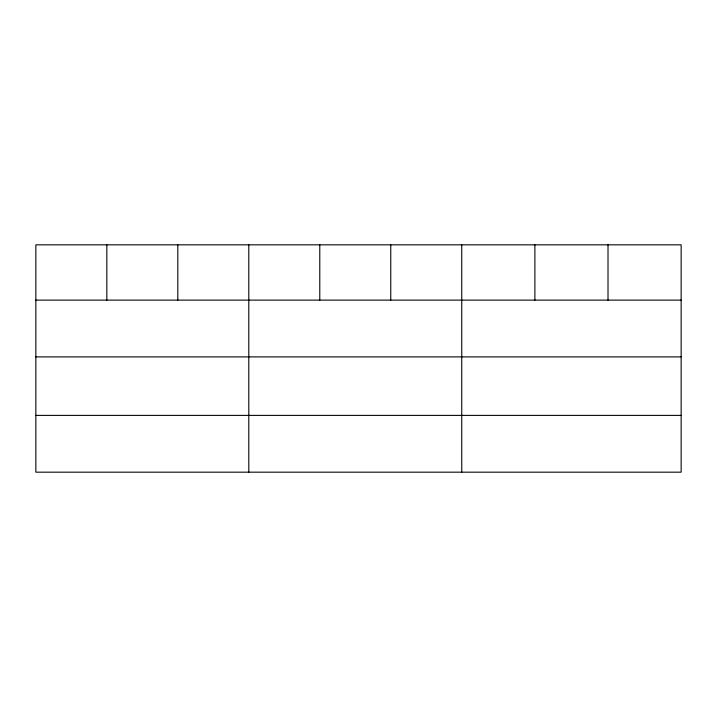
<?xml version="1.0" encoding="UTF-8"?>
<svg xmlns="http://www.w3.org/2000/svg" width="717" height="717" viewBox="0 0 717 717"><rect width="100%" height="100%" fill="white"/><g stroke="black" fill="none" stroke-linecap="round" stroke-linejoin="round"><path stroke-width="1.08" d="M681.15 356.896L681.15 244.829L35.85 244.829L35.85 472.171L681.15 472.171L681.15 356.896L35.85 356.896M35.85 300.118L681.15 300.118M35.85 415.394L681.15 415.394M608.016 244.829L608.016 300.118M534.882 244.829L534.882 300.118M461.748 244.829L461.748 472.171M390.765 244.829L390.765 300.118M319.782 244.829L319.782 300.118M248.799 244.829L248.799 472.171M177.816 244.829L177.816 300.118M106.833 244.829L106.833 300.118"/></g></svg>
